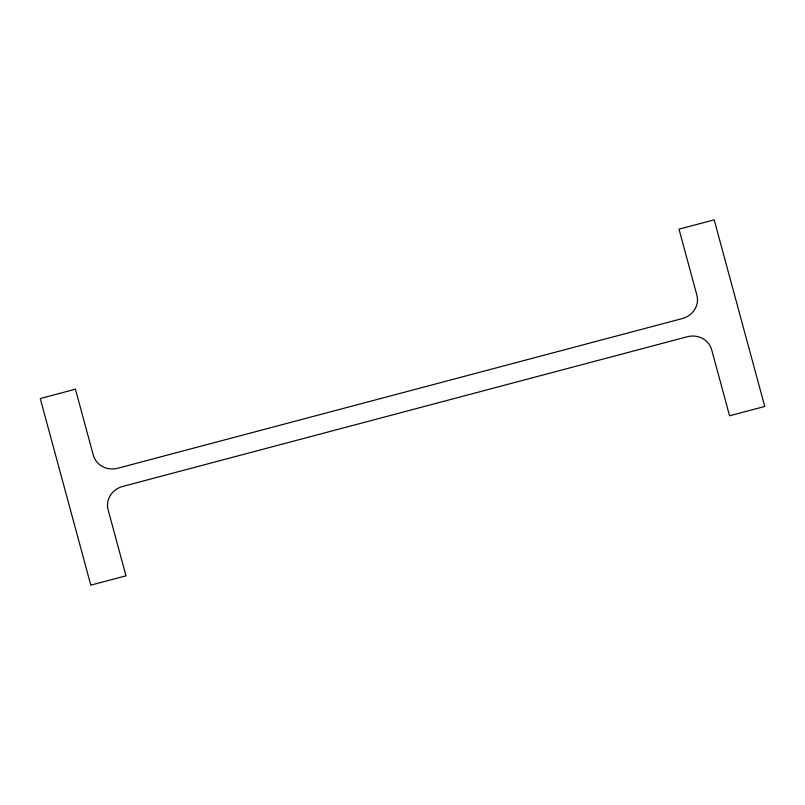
<?xml version="1.0" encoding="UTF-8"?>
<svg xmlns="http://www.w3.org/2000/svg" width="805" height="805" viewBox="0 0 805 805"><rect width="100%" height="100%" fill="white"/><g stroke="black" fill="none" stroke-linecap="round" stroke-linejoin="round"><path stroke-width="1.21" d="M75.428 389.207L40.25 398.545L90.814 585.154L125.993 575.827L108.112 509.817A20.165 18.857 -12.7 0 1 122.672 486.451L687.259 336.752A20.165 18.857 -12.7 0 1 711.68 349.783L729.572 415.793L764.75 406.455L714.186 219.846L679.007 229.173L696.889 295.183A20.165 18.857 -12.7 0 1 682.328 318.549L117.741 468.248A20.165 18.857 -12.7 0 1 93.32 455.217L75.428 389.207"/></g></svg>
